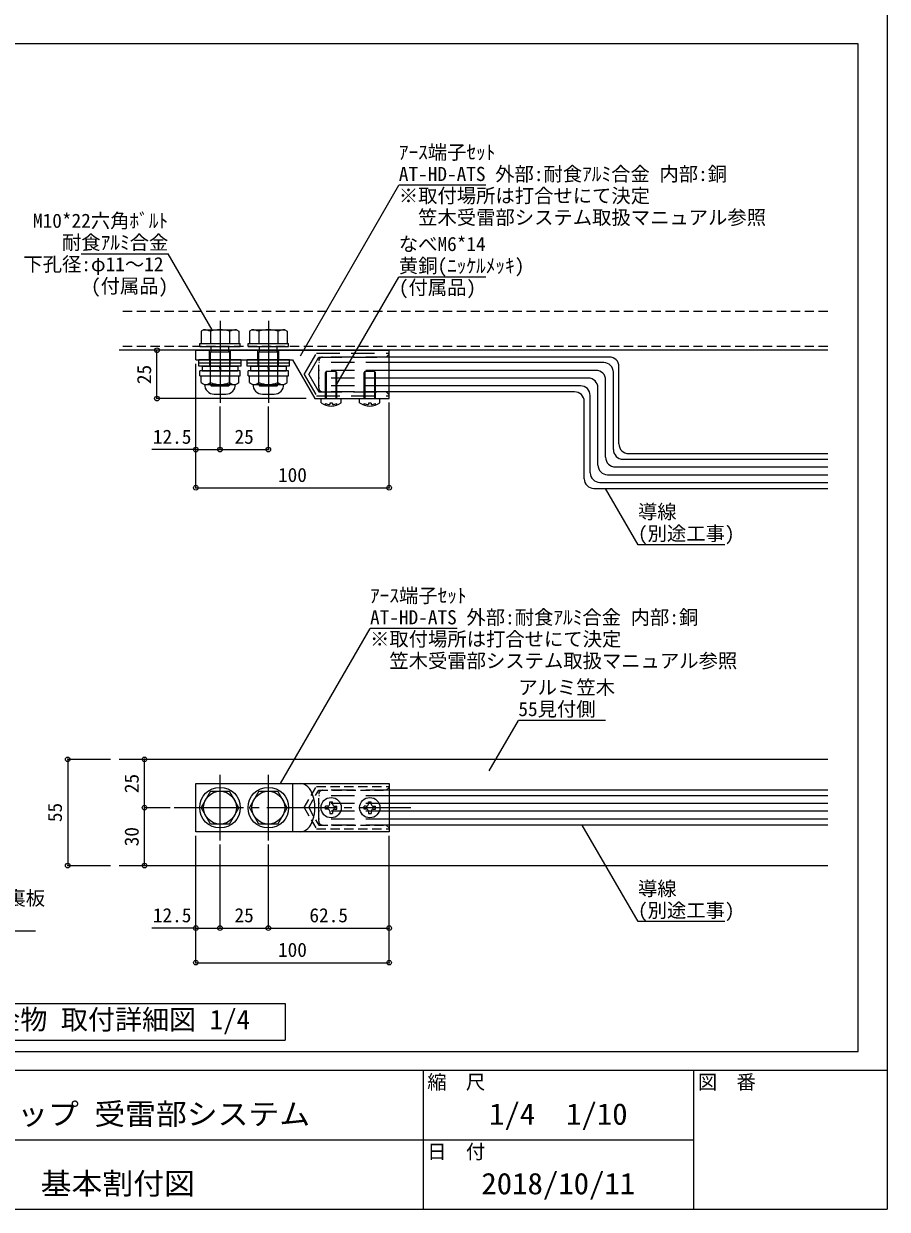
# Model space of a CAD drawing. Units: millimetres at full size. Extents: x -728 to 752, y -514 to 534.
# Drawn here: x 305 to 752, y -514 to 99 of the extents above; entities that cross this region are included whole.
import ezdxf
from ezdxf.enums import TextEntityAlignment as Align

# ---------------------------------------------------------------- set-up
doc = ezdxf.new("R2010")
doc.units = ezdxf.units.MM
doc.header["$LTSCALE"] = 4
doc.header["$PDMODE"] = 32
doc.header["$PDSIZE"] = 2.4
doc.linetypes.add('CHAIN2', pattern=[12, 9, -1, 1, -1])
doc.linetypes.add('DASHED1', pattern=[1.8, 1.2, -0.6])
for name, color, linetype, lineweight in [('0-B_B', 4, 'Continuous', 9), ('2-0_0', 4, 'Continuous', 9), ('2-1_1', 2, 'Continuous', 20), ('2-4_4', 4, 'Continuous', 9), ('2-6_6', 4, 'CHAIN2', 9), ('2-A_A', 7, 'Continuous', 9), ('2-B_B', 7, 'Continuous', 9), ('A-4_4', 4, 'Continuous', 9), ('A-5_5', 7, 'Continuous', 9), ('A-6_6', 4, 'Continuous', 9), ('A-B_B', 7, 'Continuous', 9)]:
    doc.layers.add(name, color=color, linetype=linetype, lineweight=lineweight)
doc.styles.add('ＭＳ ゴシック', font='')
doc.styles.get('ＭＳ ゴシック').set_extended_font_data('MS Gothic')

# ---------------------------------------------------------------- blocks, each defined once
blk = doc.blocks.new('なべM6_14 T 付属品')
at = {"layer": '2-4_4'}
for p, q in [((-1.8, 0.75), (-3, 0.75)), ((-3, -0.75), (-3, 0.75)), ((-0.75, 3), (0.75, 3)), ((-0.75, 1.8), (-0.75, 3)), ((0.75, 1.8), (0.75, 3)), ((1.8, 0.75), (3, 0.75)), ((3, -0.75), (3, 0.75)), ((-1.8, -0.75), (-3, -0.75)), ((-0.75, -1.8), (-0.75, -3)), ((-0.75, -3), (0.75, -3)), ((0.75, -1.8), (0.75, -3)), ((1.8, -0.75), (3, -0.75))]:
    blk.add_line(p, q, dxfattribs=at)
at = {"layer": '2-4_4', "color": 7}
blk.add_circle((0, 0), 5.25, dxfattribs=at)
at = {"layer": '2-4_4'}
for centre, start, end in [((-1.8, 1.8), 269.99988, 0.00011), ((1.8, 1.8), 180.00023, 269.99988), ((-1.8, -1.8), 0.00011, 89.99976), ((1.8, -1.8), 90, 179.99965)]:
    blk.add_arc(centre, 1.05, start, end, dxfattribs=at)
blk = doc.blocks.new('M10_22 T 付属品')
at = {"layer": '2-4_4', "linetype": 'CHAIN2'}
blk.add_line((0, -17.022), (0, 17.022), dxfattribs=at)
at = {"layer": '2-4_4', "color": 7}
for p, q in [((-4.9, 8.487), (-9.822, 0.013)), ((-4.9, 8.487), (4.9, 8.513)), ((9.823, -0.014), (4.9, 8.513)), ((4.9, -8.487), (9.823, -0.014))]:
    blk.add_line(p, q, dxfattribs=at)
blk.add_lwpolyline([(4.9, -8.487), (-4.899, -8.514), (-9.822, 0.013)], dxfattribs=at)
blk.add_circle((0, 0), 10.5, dxfattribs=at)
at = {"layer": '2-4_4'}
blk.add_circle((0, 0), 8.5, dxfattribs=at)
blk = doc.blocks.new('アース端子本体 F')
at = {"layer": '2-4_4'}
blk.add_line((12.5, 12.5), (12.5, -12.5), dxfattribs=at)
at = {"layer": '2-4_4', "linetype": 'DASHED1'}
for p, q in [((18.562, 0), (24.913, 11)), ((20.872, 0), (26.068, 9)), ((24.913, 11), (62.5, 11))]:
    blk.add_line(p, q, dxfattribs=at)
at = {"layer": '2-4_4', "color": 2, "lineweight": 20}
blk.add_lwpolyline([(-37.5, 12.5), (62.5, 12.5), (62.5, -12.5), (-37.5, -12.5)], close=True, dxfattribs=at)
at = {"layer": '2-4_4', "linetype": 'DASHED1'}
for points in [[(26.068, 9), (61, 9), (62.5, 10.5)], [(18.562, 0), (24.913, -11), (62.5, -11)], [(20.872, 0), (26.068, -9), (61, -9), (62.5, -10.5)]]:
    blk.add_lwpolyline(points, dxfattribs=at)
at = {"layer": '2-4_4'}
blk.add_ellipse((16.83, 0), major_axis=(0, -12.5), ratio=0.5773, start_param=6.2831853, end_param=9.424778, dxfattribs=at)
at = {"layer": '2-6_6'}
blk.add_line((-48.779, 0), (73.779, 0), dxfattribs=at)
blk = doc.blocks.new('導線（別途） F')
at = {"layer": 'A-6_6', "linetype": 'DASHED1'}
for p, q in [((0, -2.842), (0, 2.758)), ((14.573, 3.558), (0.8, 3.558)), ((14.573, 2.4), (0, 2.4)), ((14.573, 0.8), (0, 0.8)), ((14.573, -0.8), (0, -0.8)), ((14.573, -2.4), (0, -2.4)), ((14.573, -3.642), (0.8, -3.642))]:
    blk.add_line(p, q, dxfattribs=at)
at = {"layer": 'A-6_6', "color": 3, "lineweight": 15}
for p, q in [((105.371, 3.558), (14.573, 3.558)), ((105.371, -3.642), (14.573, -3.642))]:
    blk.add_line(p, q, dxfattribs=at)
at = {"layer": 'A-6_6'}
for p, q in [((105.371, 2.4), (14.573, 2.4)), ((105.371, 0.8), (14.573, 0.8)), ((105.371, -0.8), (14.573, -0.8)), ((105.371, -2.4), (14.573, -2.4))]:
    blk.add_line(p, q, dxfattribs=at)
at = {"layer": 'A-6_6', "linetype": 'DASHED1'}
for centre, start, end in [((0.8, 2.758), 90, 180), ((0.8, -2.842), 180, 270)]:
    blk.add_arc(centre, 0.8, start, end, dxfattribs=at)
blk = doc.blocks.new('Hikidasimoji')
at = {"layer": '0-B_B'}
blk.add_line((-72, 0), (0, 0), dxfattribs=at)
blk = doc.blocks.new('M10_22 S 付属品')
at = {"layer": 'A-4_4', "linetype": 'CHAIN2'}
blk.add_line((0, 5.292), (0, -11.657), dxfattribs=at)
at = {"layer": 'A-4_4', "color": 7}
for p, q in [((-3.4, 3.44), (-3.92, 3.139)), ((-3.92, 3.139), (-3.92, 0.64)), ((3.92, 3.139), (3.92, 0.64)), ((-3.92, 0.64), (3.92, 0.64)), ((-1.8, -0.96), (-1.8, 0)), ((1.8, -0.96), (1.8, 0)), ((-1.8, -0.96), (-2, -1.16)), ((-2, -7.959), (-2, -1.16)), ((1.8, -0.96), (2, -1.16)), ((2, -7.959), (2, -1.16)), ((-2, -7.959), (-1.8, -8.16)), ((-1.8, -8.16), (1.8, -8.16)), ((1.8, -8.16), (2, -7.959))]:
    blk.add_line(p, q, dxfattribs=at)
at = {"layer": 'A-4_4'}
for p, q in [((-1.97, 3.139), (-1.97, 0.64)), ((1.969, 3.139), (1.969, 0.64)), ((2, -1.16), (-2, -1.16))]:
    blk.add_line(p, q, dxfattribs=at)
at = {"layer": 'A-4_4', "color": 7}
for points in [[(-3.4, 3.44), (3.4, 3.44), (3.92, 3.139)], [(-4.2, 0), (4.2, 0), (4.2, 0.64)], [(-4.2, 0), (-4.2, 0.64), (4.2, 0.64)]]:
    blk.add_lwpolyline(points, dxfattribs=at)
at = {"layer": 'A-4_4'}
for centre, radius, start, end in [((-3.642, -1.274), 4.72, 69.24023, 87.06267), ((0, -3.167), 6.607, 72.66194, 107.3385), ((3.642, -1.274), 4.72, 92.93721, 110.75963)]:
    blk.add_arc(centre, radius, start, end, dxfattribs=at)
blk = doc.blocks.new('M10PW S 付属品')
at = {"layer": 'A-4_4', "color": 7}
for p, q in [((4.4, 0), (-4.4, 0)), ((4.4, -0.64), (4.4, 0))]:
    blk.add_line(p, q, dxfattribs=at)
at = {"layer": 'A-4_4', "linetype": 'DASHED1'}
for p, q in [((-2.1, -0.64), (-2.1, 0)), ((2.1, -0.64), (2.1, 0))]:
    blk.add_line(p, q, dxfattribs=at)
at = {"layer": 'A-4_4', "color": 7}
blk.add_lwpolyline([(4.4, -0.64), (-4.4, -0.64), (-4.4, 0)], dxfattribs=at)
blk = doc.blocks.new('M10SW S 付属品')
at = {"layer": 'A-5_5'}
for p, q in [((-3.68, 0), (-3.68, -1)), ((-3.68, -1), (3.68, -1))]:
    blk.add_line(p, q, dxfattribs=at)
at = {"layer": 'A-5_5', "color": 4}
for p, q in [((-0.2, 0), (0, -1)), ((0, 0), (0.2, -1))]:
    blk.add_line(p, q, dxfattribs=at)
at = {"layer": 'A-5_5'}
blk.add_lwpolyline([(-3.68, 0), (3.68, 0), (3.68, -1)], dxfattribs=at)
blk = doc.blocks.new('M10 化粧ナット 付属品')
at = {"layer": 'A-4_4', "color": 7}
for p, q in [((-4.2, -1), (-4.2, 0)), ((4.2, 0), (-4.2, 0)), ((-3.926, -2.381), (-3.926, -1)), ((3.929, -2.379), (3.929, -1)), ((-1.2, -4.8), (1.2, -4.8))]:
    blk.add_line(p, q, dxfattribs=at)
at = {"layer": 'A-4_4'}
for p, q in [((-1.96, -2.381), (-1.96, -1)), ((1.96, -2.381), (1.96, -1)), ((-2.943, -2.8), (2.944, -2.8))]:
    blk.add_line(p, q, dxfattribs=at)
at = {"layer": 'A-4_4', "color": 7}
blk.add_lwpolyline([(-4.2, -1), (4.2, -1), (4.2, 0)], dxfattribs=at)
for centre, radius, start, end in [((-2.943, -1.438), 1.362, 223.81244, 316.18756), ((2.944, -1.436), 1.364, 223.84239, 316.26906), ((-1.2, -2.8), 2, 179.30019, 270), ((1.2, -2.8), 2, 270, 0.69499)]:
    blk.add_arc(centre, radius, start, end, dxfattribs=at)
at = {"layer": 'A-4_4'}
blk.add_arc((0, 1.992), 4.792, 245.85829, 294.14171, dxfattribs=at)
blk = doc.blocks.new('アース端子本体 T')
at = {"layer": 'A-4_4', "color": 2, "lineweight": 20}
for p, q in [((-15, 0), (25, 0)), ((-15, -2), (-15, 0)), ((25, -10), (25, 0)), ((-15, -2), (5, -2)), ((5, -2), (9.619, -10)), ((9.619, -10), (25, -10))]:
    blk.add_line(p, q, dxfattribs=at)
at = {"layer": 'A-4_4', "linetype": 'DASHED1'}
for p, q in [((-12.2, -2), (-12.2, 0)), ((-7.8, -2), (-7.8, 0)), ((-2.2, -2), (-2.2, 0)), ((2.2, -2), (2.2, 0)), ((7.425, -5), (9.965, -0.6)), ((8.349, -5), (10.427, -1.4)), ((9.965, -0.6), (25, -0.6))]:
    blk.add_line(p, q, dxfattribs=at)
for points in [[(10.427, -1.4), (24.4, -1.4), (25, -0.8)], [(7.425, -5), (9.965, -9.4), (25, -9.4)], [(8.349, -5), (10.427, -8.6), (24.4, -8.6), (25, -9.2)]]:
    blk.add_lwpolyline(points, dxfattribs=at)
blk = doc.blocks.new('導線（別途）')
at = {"layer": 'A-6_6', "linetype": 'DASHED1'}
for p, q in [((0, -2.842), (0, 2.758)), ((14.573, 3.558), (0.8, 3.558)), ((14.573, 2.4), (0, 2.4)), ((14.573, 0.8), (0, 0.8)), ((14.573, -0.8), (0, -0.8)), ((14.573, -2.4), (0, -2.4)), ((14.573, -3.642), (0.8, -3.642))]:
    blk.add_line(p, q, dxfattribs=at)
at = {"layer": 'A-6_6', "color": 3, "lineweight": 15}
for p, q in [((60.14, 3.558), (14.573, 3.558)), ((62.14, -14.442), (62.14, 1.558)), ((52.94, -3.642), (14.573, -3.642)), ((54.94, -21.642), (54.94, -5.642)), ((64.14, -16.442), (105.371, -16.442)), ((56.94, -23.642), (105.371, -23.642))]:
    blk.add_line(p, q, dxfattribs=at)
at = {"layer": 'A-6_6'}
for p, q in [((58.981, 2.4), (14.573, 2.4)), ((57.381, 0.8), (14.573, 0.8)), ((60.981, -15.6), (60.981, 0.4)), ((55.781, -0.8), (14.573, -0.8)), ((54.181, -2.4), (14.573, -2.4)), ((59.381, -17.2), (59.381, -1.2)), ((56.181, -20.4), (56.181, -4.4)), ((57.781, -18.8), (57.781, -2.8)), ((61.381, -19.2), (105.371, -19.2)), ((62.981, -17.6), (105.371, -17.6)), ((59.781, -20.8), (105.371, -20.8)), ((58.181, -22.4), (105.371, -22.4))]:
    blk.add_line(p, q, dxfattribs=at)
at = {"layer": 'A-6_6', "linetype": 'DASHED1'}
for centre, start, end in [((0.8, 2.758), 90, 180), ((0.8, -2.842), 180, 270)]:
    blk.add_arc(centre, 0.8, start, end, dxfattribs=at)
at = {"layer": 'A-6_6', "color": 3, "lineweight": 15}
for centre, start, end in [((60.14, 1.558), 0, 90), ((52.94, -5.642), 0, 90), ((64.14, -14.442), 180, 270), ((56.94, -21.642), 180, 270)]:
    blk.add_arc(centre, 2, start, end, dxfattribs=at)
at = {"layer": 'A-6_6'}
for centre, start, end in [((57.381, -1.2), 360, 90), ((58.981, 0.4), 360, 90), ((54.181, -4.4), 360, 90), ((55.781, -2.8), 360, 90), ((62.981, -15.6), 180, 270), ((59.781, -18.8), 180, 270), ((61.381, -17.2), 180, 270), ((58.181, -20.4), 180, 270)]:
    blk.add_arc(centre, 2, start, end, dxfattribs=at)
blk = doc.blocks.new('なべM6_14 S 付属品')
at = {"layer": 'A-4_4', "color": 7}
for p, q in [((-1, 5.6), (-1.2, 5.4)), ((-1.2, 0), (-1.2, 5.4)), ((1, 5.6), (-1, 5.6)), ((1, 5.6), (1.2, 5.4)), ((1.2, 0), (1.2, 5.4)), ((-2.1, -0.9), (-2.1, 0)), ((-2.1, 0), (2.1, 0)), ((2.1, -0.9), (2.1, 0))]:
    blk.add_line(p, q, dxfattribs=at)
at = {"layer": 'A-4_4'}
for p, q in [((-1, 5.6), (-1, 0)), ((1, 5.6), (1, 0)), ((-1.2, -1.358), (-1.2, -1.045)), ((-0.3, -0.939), (-0.3, -1.227)), ((0.3, -0.939), (-0.3, -0.939)), ((0.3, -0.939), (0.3, -1.227)), ((1.2, -1.358), (1.2, -1.045))]:
    blk.add_line(p, q, dxfattribs=at)
at = {"layer": 'A-4_4', "color": 7}
blk.add_arc((0, 2.111), 3.671, 235.10553, 304.89394, dxfattribs=at)
at = {"layer": 'A-4_4'}
for start, end in [(251.58134, 265.46927), (274.53117, 288.41853)]:
    blk.add_arc((0, 2.559), 3.798, start, end, dxfattribs=at)

msp = doc.modelspace()

# ---------------------------------------------------------------- linework, layer by layer
at = {"layer": '2-0_0', "color": 6, "lineweight": 25}
for p, q in [((752, 534.264), (752, -514.264)), ((-728, -442.264), (752, -442.264)), ((-728, -514.264), (752, -514.264))]:
    msp.add_line(p, q, dxfattribs=at)
at = {"layer": '2-0_0', "color": 7}
for p, q in [((512, -514.264), (512, -442.264)), ((652, -514.264), (652, -442.264))]:
    msp.add_line(p, q, dxfattribs=at)
msp.add_lwpolyline([(196, -478.264), (512, -478.264), (652, -478.264)], dxfattribs=at)
at = {"layer": '2-1_1', "color": 7, "linetype": 'DASHED1', "lineweight": 9}
msp.add_line((721.275, -67.632), (354.658, -67.632), dxfattribs=at)
at = {"layer": '2-1_1', "color": 3, "lineweight": 15}
for p, q in [((721.275, -69.632), (354.658, -69.632)), ((354.658, -281.359), (721.275, -281.359)), ((354.658, -336.374), (721.275, -336.374))]:
    msp.add_line(p, q, dxfattribs=at)
at = {"layer": '2-4_4', "linetype": 'DASHED1'}
msp.add_line((721.275, -49.631), (354.658, -49.631), dxfattribs=at)
at = {"layer": '2-A_A'}
for p, q in [((374.156, -94.632), (374.156, -69.632)), ((394.279, -140.805), (394.279, -76.632)), ((451.306, -94.632), (374.156, -94.632)), ((494.279, -140.805), (494.279, -96.632)), ((406.779, -121.032), (406.779, -98.773)), ((431.779, -121.032), (431.779, -98.773)), ((394.279, -121.032), (371.456, -121.032)), ((394.279, -121.032), (406.779, -121.032)), ((406.779, -121.032), (431.779, -121.032)), ((394.279, -140.805), (494.279, -140.805)), ((327.998, -281.359), (350.2, -281.359)), ((327.998, -281.359), (327.998, -336.374)), ((367.699, -306.374), (367.699, -281.359)), ((367.699, -306.374), (380.925, -306.374)), ((367.699, -336.374), (367.699, -306.374)), ((394.279, -386.614), (394.279, -320.874)), ((494.279, -386.614), (494.279, -320.874)), ((406.779, -368.718), (406.779, -325.396)), ((431.779, -368.718), (431.779, -325.396)), ((327.998, -336.374), (350.2, -336.374)), ((394.279, -368.718), (371.456, -368.718)), ((394.279, -368.718), (406.779, -368.718)), ((406.779, -368.718), (431.779, -368.718)), ((431.779, -368.718), (494.279, -368.718)), ((394.279, -386.614), (494.279, -386.614))]:
    msp.add_line(p, q, dxfattribs=at)
for p in [(374.156, -69.632), (374.156, -94.632), (394.279, -121.032), (406.779, -121.032), (431.779, -121.032), (394.279, -140.805), (494.279, -140.805), (327.998, -281.359), (367.699, -281.359), (367.699, -306.374), (327.998, -336.374), (367.699, -336.374), (394.279, -368.718), (406.779, -368.718), (431.779, -368.718), (494.279, -368.718), (394.279, -386.614), (494.279, -386.614)]:
    msp.add_point(p, dxfattribs=at)
at = {"layer": '2-B_B', "color": 4}
for p, q in [((448.339, -72.455), (499.283, 15.784)), ((402.738, -59.032), (380.02, -19.683)), ((467.279, -87.148), (499.283, -31.716)), ((623.034, -170.314), (606.186, -141.132)), ((438.101, -293.874), (484.39, -213.7)), ((546.052, -287.326), (561.135, -261.2)), ((623.034, -365.383), (594.161, -315.374))]:
    msp.add_line(p, q, dxfattribs=at)
at = {"layer": '2-B_B', "color": 2, "lineweight": 20}
msp.add_lwpolyline([(-319.473, 88.924), (-319.473, -432.581), (736.978, -432.581), (736.978, 88.924)], close=True, dxfattribs=at)
at = {"layer": 'A-B_B'}
for p, q in [((215.585, -407.726), (440.411, -407.726)), ((440.411, -407.726), (440.411, -426.805)), ((215.585, -426.805), (440.411, -426.805))]:
    msp.add_line(p, q, dxfattribs=at)

# ---------------------------------------------------------------- block references
at = {"layer": '2-4_4', "xscale": 2.5, "yscale": 2.5}
for name, p in [('M10_22 S 付属品', (406.779, -67.632)), ('M10_22 S 付属品', (431.779, -67.632)), ('アース端子本体 T', (431.779, -69.632)), ('M10PW S 付属品', (406.779, -74.632)), ('M10PW S 付属品', (406.779, -76.232)), ('M10SW S 付属品', (406.779, -77.832)), ('M10PW S 付属品', (431.779, -74.632)), ('M10PW S 付属品', (431.779, -76.232)), ('M10SW S 付属品', (431.779, -77.832)), ('M10 化粧ナット 付属品', (406.779, -80.332)), ('M10 化粧ナット 付属品', (431.779, -80.332)), ('なべM6_14 S 付属品', (464.279, -94.632)), ('なべM6_14 S 付属品', (484.279, -94.632))]:
    msp.add_blockref(name, p, dxfattribs=at)
at = {"layer": '2-4_4'}
for name, p in [('アース端子本体 F', (431.779, -306.374)), ('M10_22 T 付属品', (406.779, -306.374)), ('M10_22 T 付属品', (431.779, -306.374)), ('なべM6_14 T 付属品', (464.279, -306.374)), ('なべM6_14 T 付属品', (484.279, -306.374))]:
    msp.add_blockref(name, p, dxfattribs=at)
at = {"layer": '2-6_6', "xscale": 2.5, "yscale": 2.5}
for name, p in [('導線（別途）', (457.847, -82.027)), ('導線（別途） F', (457.847, -306.27))]:
    msp.add_blockref(name, p, dxfattribs=at)
at = {"layer": '2-B_B', "yscale": 0.625}
for p, xscale in [((499.283, 15.784), -0.625), ((380.02, -19.683), 0.625), ((499.283, -31.716), -0.625), ((623.034, -170.314), -0.625), ((484.39, -213.7), -0.625), ((561.135, -261.2), -0.625), ((623.034, -365.383), -0.625), ((266.315, -370.334), -0.625)]:
    msp.add_blockref('Hikidasimoji', p, dxfattribs=dict(at, xscale=xscale))

# ---------------------------------------------------------------- texts
at = {"layer": '2-0_0', "style": 'ＭＳ ゴシック'}
for s, p in [('縮\u3000尺', (514, -454.264)), ('図\u3000番', (654, -454.264)), ('日\u3000付', (514, -490.264))]:
    msp.add_text(s, height=7.331, dxfattribs=at).set_placement(p, align=Align.BOTTOM_LEFT)
at = {"layer": '2-0_0', "color": 7, "style": 'ＭＳ ゴシック', "width": 1.05}
for s, p in [('アルトップ 受雷部システム', (254, -473.864)), ('1/4\u30001/10', (546, -473.864)), ('基本割付図', (314, -509.864)), ('2018/10/11', (542, -509.864))]:
    msp.add_text(s, height=11.14, dxfattribs=at).set_placement(p, align=Align.BOTTOM_LEFT)
at = {"layer": '2-A_A', "style": 'ＭＳ ゴシック'}
for s, p in [('25', (373.356, -87.132)), ('25', (366.899, -298.866)), ('55', (327.198, -313.866)), ('30', (366.899, -326.374))]:
    msp.add_text(s, height=7.331, rotation=90, dxfattribs=at).set_placement(p, align=Align.BOTTOM_LEFT)
for s, p in [('12.5', (372.044, -120.232)), ('25', (414.279, -120.232)), ('100', (436.779, -140.005)), ('12.5', (372.044, -367.918)), ('25', (414.279, -367.918)), ('62.5', (453.029, -367.918)), ('100', (436.779, -385.814))]:
    msp.add_text(s, height=7.331, dxfattribs=at).set_placement(p, align=Align.BOTTOM_LEFT)
at = {"layer": '2-B_B', "style": 'ＭＳ ゴシック'}
for s, p in [('ｱｰｽ端子ｾｯﾄ', (499.283, 27.034)), ('AT-HD-ATS 外部:耐食ｱﾙﾐ合金 内部:銅', (499.283, 15.784)), ('※取付場所は打合せにて決定', (499.283, 4.534)), ('M10*22六角ﾎﾞﾙﾄ', (310.02, -8.433)), ('\u3000笠木受雷部システム取扱マニュアル参照', (499.283, -6.716)), ('耐食ｱﾙﾐ合金', (325.02, -19.683)), ('なべM6*14', (499.283, -20.466)), ('下孔径:φ11～12', (305.02, -30.933)), ('黄銅(ﾆｯｹﾙﾒｯｷ)', (499.283, -31.716)), ('(付属品)', (340.02, -42.183)), ('(付属品)', (499.283, -42.966)), ('導線', (623.034, -159.064)), ('(別途工事)', (623.034, -170.314)), ('ｱｰｽ端子ｾｯﾄ', (484.39, -202.45)), ('AT-HD-ATS 外部:耐食ｱﾙﾐ合金 内部:銅', (484.39, -213.7)), ('※取付場所は打合せにて決定', (484.39, -224.95)), ('\u3000笠木受雷部システム取扱マニュアル参照', (484.39, -236.2)), ('アルミ笠木', (561.135, -249.95)), ('55見付側', (561.135, -261.2)), ('導線', (623.034, -354.133)), ('アルミ裏板', (266.315, -359.084)), ('(別途工事)', (623.034, -365.383))]:
    msp.add_text(s, height=7.331, dxfattribs=at).set_placement(p, align=Align.BOTTOM_LEFT)
at = {"layer": 'A-B_B', "style": 'ＭＳ ゴシック'}
msp.add_text('避雷導体金物 取付詳細図 1/4', height=10.26, dxfattribs=at).set_placement((233.498, -424.265), align=Align.BOTTOM_LEFT)

doc.saveas('drawing.dxf')
